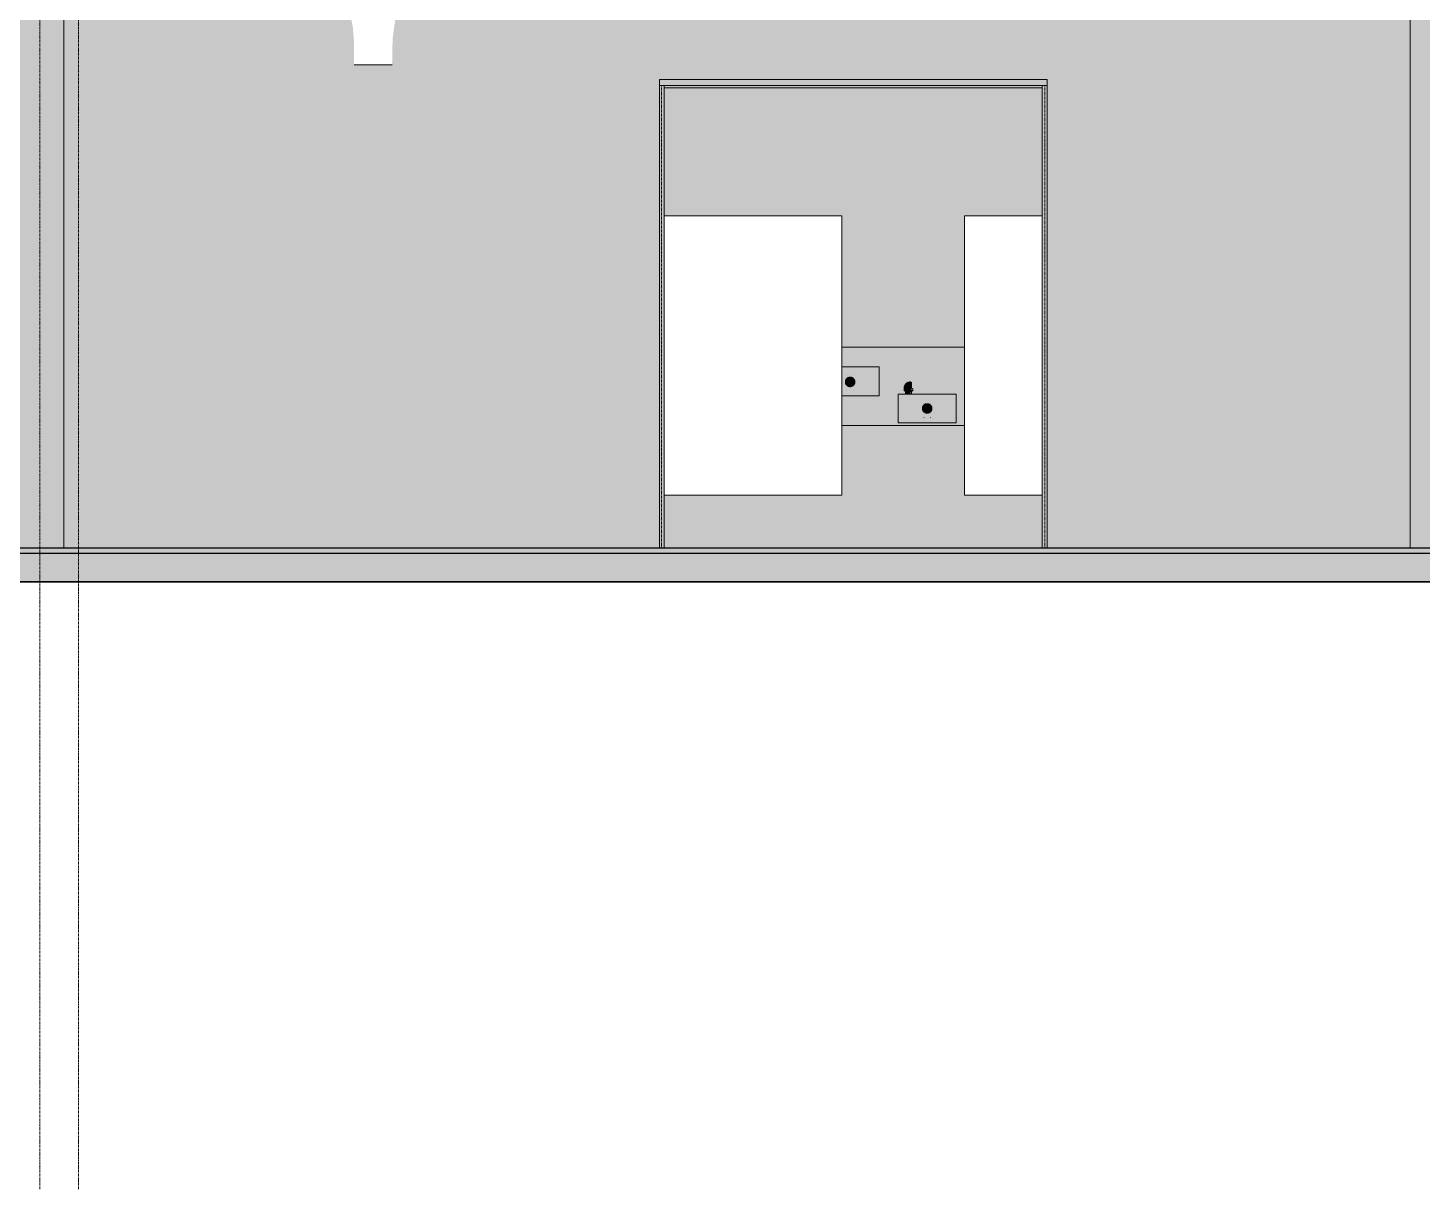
# Model space of a CAD drawing. Header units: inches. Extents: x -55396 to -733, y -290 to 853.
# Drawn here: x -13586.5 to -13297, y -132 to 109 of the extents above; entities that cross this region are included whole.
import ezdxf

# ---------------------------------------------------------------- set-up
doc = ezdxf.new("R2010")
doc.units = ezdxf.units.IN
doc.header["$MEASUREMENT"] = 0
doc.linetypes.add('Grid Line 1_2_', pattern=[0.875, 0.5, -0.125, 0.125, -0.125])
doc.linetypes.add('Hidden 1_8_', pattern=[0.1875, 0.125, -0.0625])
for name, color, linetype, lineweight in [('A-FLOR', 192, 'Continuous', 9), ('A-WALL-PATT', 111, 'Continuous', 25), ('C-BLDG-PADS', 91, 'Continuous', 9), ('C-TOPO', 7, 'Continuous', 9), ('I-WALL', 2, 'Continuous', 9), ('L-SITE-WALL', 31, 'Continuous', 9), ('P-SANR-FIXT', 6, 'Continuous', 9), ('Q-SPCQ', 91, 'Continuous', 9), ('S-BEAM', 12, 'Continuous', 9), ('S-COLS', 52, 'Continuous', 9), ('S-GRID', 1, 'Continuous', 9)]:
    doc.layers.add(name, color=color, linetype=linetype, lineweight=lineweight)

# ---------------------------------------------------------------- blocks, each defined once
blk = doc.blocks.new('Partition-Floor_Braced-Bradley_Corp-St_Stl-ADA-N_Stalls - ADA _optional_ _ n Standard Stalls-89615-Section 6')
at = {"layer": 'Q-SPCQ', "color": 250}
for p, q in [((-25561.77, 70), (-25524.89, 70)), ((-25524.89, 70), (-25524.89, 12)), ((-25524.89, 12), (-25561.77, 12))]:
    blk.add_line(p, q, dxfattribs=at)
blk = doc.blocks.new('Partition-Floor_Braced-Bradley_Corp-St_Stl-ADA-N_Stalls - ADA _optional_ _ n Standard Stalls-89548-Section 6')
at = {"layer": 'Q-SPCQ', "color": 250}
for p, q in [((-25499.39, 70), (-25499.39, 12)), ((-25483.27, 70), (-25499.39, 70)), ((-25499.39, 12), (-25483.27, 12))]:
    blk.add_line(p, q, dxfattribs=at)
blk = doc.blocks.new('Drinking_Fountain-Haws_Corporation-Wall_Mounted_1119 - 1119-11069-Section 6')
at = {"layer": 'P-SANR-FIXT'}
h = blk.add_hatch(color=9, dxfattribs=at)
h.paths.add_polyline_path([(-25524.89, 26.44), (-25499.39, 26.44), (-25499.39, 42.69), (-25524.89, 42.69), (-25524.88, 38.63), (-25517.16, 38.63), (-25517.25, 32.63), (-25524.89, 32.63), (-25524.89, 27.6)], flags=0)
h.paths.add_polyline_path([(-25510.81, 33.5), (-25510.88, 33.56), (-25510.88, 33.5)], flags=0)
h.paths.add_polyline_path([(-25510.59, 33.5), (-25510.61, 33.69), (-25510.7, 33.5), (-25510.6, 33.5)], flags=0)
h.paths.add_polyline_path([(-25511.25, 27), (-25513.16, 27), (-25513.08, 33), (-25511.48, 33.02), (-25511.55, 33.57), (-25511.83, 33.75), (-25511.91, 33.75), (-25511.83, 34.74), (-25511.52, 35.17), (-25511.25, 35.35), (-25510.76, 35.49), (-25510.5, 35.45), (-25510.43, 35.37), (-25510.44, 33.64), (-25510.59, 33.5), (-25510.5, 33), (-25501.16, 33), (-25501.25, 27), (-25510.56, 27)], flags=0)
h.paths.add_polyline_path([(-25511.48, 33.5), (-25511.35, 33.58), (-25511.52, 33.75), (-25511.49, 33.58)], flags=0)
h.paths.add_polyline_path([(-25511.14, 33.5), (-25510.92, 33.5), (-25511.04, 33.73), (-25511.11, 33.59)], flags=0)
h.paths.add_polyline_path([(-25511.25, 33.5), (-25511.14, 33.5), (-25511.3, 33.75)], flags=0)
h = blk.add_hatch(color=9, dxfattribs=at)
h.paths.add_polyline_path([(-25522.25, 32.63), (-25519.77, 32.63), (-25519.77, 38.63), (-25524.89, 38.63), (-25524.89, 32.63), (-25522.45, 32.63)], flags=0)
h.paths.add_polyline_path([(-25522.43, 34.98), (-25522.54, 35.25), (-25522.45, 35.4), (-25522.25, 35.51), (-25522.25, 35.21), (-25522.41, 34.99)], flags=0)
h.paths.add_polyline_path([(-25523.16, 34.55), (-25523.03, 34.83), (-25522.54, 34.98), (-25522.45, 34.95), (-25522.66, 34.72), (-25522.9, 34.64)], flags=0)
h.paths.add_polyline_path([(-25523.16, 34.55), (-25523.71, 34.79), (-25523.67, 34.99), (-25523.27, 34.79), (-25523.16, 34.56)], flags=0)
h.paths.add_polyline_path([(-25523.16, 34.79), (-25523.67, 35), (-25523.84, 35.6), (-25523.64, 36.03), (-25523.07, 36.19), (-25522.66, 36.02), (-25522.48, 35.42), (-25522.68, 34.99), (-25523.07, 34.83)], flags=0)
h.paths.add_polyline_path([(-25523.9, 34.98), (-25524.07, 35.21), (-25524.07, 35.51), (-25523.78, 35.25), (-25523.88, 35)], flags=0)
h.paths.add_polyline_path([(-25524.07, 35.51), (-25524.07, 35.8), (-25523.88, 36), (-25523.78, 35.77), (-25523.88, 35.62)], flags=0)
h.paths.add_polyline_path([(-25522.25, 35.51), (-25522.54, 35.77), (-25522.43, 36.04), (-25522.25, 35.8), (-25522.25, 35.64)], flags=0)
h.paths.add_polyline_path([(-25523.68, 36.03), (-25523.88, 36.07), (-25523.67, 36.3), (-25523.16, 36.46), (-25523.29, 36.19), (-25523.67, 36.03)], flags=0)
h.paths.add_polyline_path([(-25522.64, 36.03), (-25523.05, 36.22), (-25523.16, 36.46), (-25522.61, 36.22), (-25522.64, 36.08)], flags=0)
for color, points in [(9, [(-25519.77, 32.63), (-25517.16, 32.63), (-25517.25, 38.63), (-25519.77, 38.63), (-25519.77, 37.37)]), (10, [(-25523.16, 34.79), (-25523.16, 36.22), (-25523.67, 36.02), (-25523.88, 35.51), (-25523.67, 35)]), (10, [(-25523.16, 34.79), (-25522.66, 35), (-25522.45, 35.51), (-25522.66, 36.02), (-25523.16, 36.22), (-25523.16, 35.51)]), (9, [(-25511.25, 27), (-25510.56, 27), (-25510.56, 33), (-25513.16, 33), (-25513.08, 27), (-25511.89, 27)]), (9, [(-25503.07, 27), (-25501.16, 27), (-25501.25, 33), (-25503.77, 33), (-25503.77, 27)]), (10, [(-25507.16, 29.28), (-25507.16, 30.72), (-25507.67, 30.51), (-25507.88, 30), (-25507.67, 29.49)]), (10, [(-25507.16, 29.28), (-25506.66, 29.49), (-25506.47, 30.04), (-25506.66, 30.51), (-25507.16, 30.72), (-25507.16, 30)])]:
    blk.add_hatch(color=color, dxfattribs=at).paths.add_polyline_path(points, flags=0)
h = blk.add_hatch(color=10, dxfattribs=at)
h.paths.add_polyline_path([(-25523.16, 34.55), (-25523.37, 34.87), (-25523.68, 34.99), (-25523.67, 34.72), (-25523.37, 34.62)], flags=0)
h.paths.add_polyline_path([(-25523.9, 34.98), (-25523.78, 35.25), (-25523.88, 35.4), (-25524.07, 35.51), (-25524.07, 35.21)], flags=0)
h.paths.add_polyline_path([(-25523.9, 36.04), (-25523.55, 36.08), (-25523.25, 36.26), (-25523.16, 36.46), (-25523.72, 36.28)], flags=0)
h.paths.add_polyline_path([(-25524.07, 35.51), (-25523.78, 35.77), (-25523.9, 36.04), (-25524.07, 35.8)], flags=0)
h = blk.add_hatch(color=10, dxfattribs=at)
h.paths.add_polyline_path([(-25523.16, 34.55), (-25522.6, 34.74), (-25522.43, 34.98), (-25522.77, 34.94), (-25523.05, 34.79)], flags=0)
h.paths.add_polyline_path([(-25522.43, 34.98), (-25522.25, 35.21), (-25522.25, 35.51), (-25522.54, 35.25), (-25522.43, 34.99)], flags=0)
h.paths.add_polyline_path([(-25522.25, 35.51), (-25522.25, 35.8), (-25522.45, 36), (-25522.54, 35.77), (-25522.41, 35.6)], flags=0)
h.paths.add_polyline_path([(-25522.64, 36.03), (-25522.66, 36.3), (-25523.16, 36.46), (-25522.95, 36.15), (-25522.66, 36.03)], flags=0)
h = blk.add_hatch(color=10, dxfattribs=at)
h.paths.add_polyline_path([(-25510.41, 33.75), (-25510.33, 33.75), (-25510.41, 33.91), (-25510.44, 33.75)], flags=0)
h.paths.add_polyline_path([(-25510.44, 33.75), (-25510.43, 35.37), (-25510.6, 35.5), (-25511.03, 35.44), (-25511.31, 35.33), (-25511.63, 35.05), (-25511.89, 34.57), (-25511.83, 33.75), (-25510.54, 33.75)], flags=0)
h = blk.add_hatch(color=10, dxfattribs=at)
h.paths.add_polyline_path([(-25511.48, 33.5), (-25511.52, 33.75), (-25511.74, 33.75), (-25511.49, 33.51)], flags=0)
h.paths.add_polyline_path([(-25511.3, 33.75), (-25511.48, 33.7), (-25511.25, 33.5)], flags=0)
h.paths.add_polyline_path([(-25511.14, 33.5), (-25511.03, 33.75), (-25511.25, 33.67)], flags=0)
h.paths.add_polyline_path([(-25510.54, 33.75), (-25510.59, 33.5), (-25510.33, 33.75)], flags=0)
h.paths.add_polyline_path([(-25510.76, 33.75), (-25510.81, 33.5), (-25510.59, 33.75), (-25510.76, 33.75)], flags=0)
h.paths.add_polyline_path([(-25510.92, 33.5), (-25510.76, 33.75), (-25511, 33.67)], flags=0)
h = blk.add_hatch(color=10, dxfattribs=at)
h.paths.add_polyline_path([(-25511.48, 33.5), (-25511.55, 33.5), (-25511.52, 33)], flags=0)
h.paths.add_polyline_path([(-25511.37, 33), (-25510.59, 33), (-25510.59, 33.5), (-25511.48, 33.5), (-25511.48, 33)], flags=0)
h = blk.add_hatch(color=9, dxfattribs=at)
h.paths.add_polyline_path([(-25507.16, 27), (-25503.77, 27), (-25503.77, 33), (-25510.56, 33), (-25510.56, 27)], flags=0)
h.paths.add_polyline_path([(-25506.43, 29.47), (-25506.54, 29.74), (-25506.45, 29.89), (-25506.26, 30), (-25506.26, 29.7), (-25506.42, 29.48)], flags=0)
h.paths.add_polyline_path([(-25507.16, 29.04), (-25507.03, 29.32), (-25506.54, 29.47), (-25506.45, 29.44), (-25506.74, 29.18), (-25506.91, 29.13)], flags=0)
h.paths.add_polyline_path([(-25507.16, 29.04), (-25507.79, 29.31), (-25507.88, 29.47), (-25507.55, 29.43), (-25507.27, 29.28)], flags=0)
h.paths.add_polyline_path([(-25507.16, 29.28), (-25507.67, 29.49), (-25507.84, 30.09), (-25507.58, 30.54), (-25507.07, 30.68), (-25506.66, 30.51), (-25506.49, 29.91), (-25506.74, 29.46), (-25507.07, 29.32)], flags=0)
h.paths.add_polyline_path([(-25507.9, 29.47), (-25508.07, 29.7), (-25508.07, 30), (-25507.79, 29.74), (-25507.89, 29.48)], flags=0)
h.paths.add_polyline_path([(-25507.9, 30.53), (-25507.79, 30.26), (-25507.88, 30.11), (-25508.07, 30.04), (-25508.07, 30.3), (-25507.91, 30.52)], flags=0)
h.paths.add_polyline_path([(-25507.16, 30.96), (-25507.29, 30.68), (-25507.79, 30.53), (-25507.88, 30.56), (-25507.58, 30.82), (-25507.42, 30.87)], flags=0)
h.paths.add_polyline_path([(-25506.43, 30.53), (-25506.78, 30.57), (-25507.07, 30.75), (-25507.16, 30.96), (-25506.54, 30.69), (-25506.45, 30.56)], flags=0)
h.paths.add_polyline_path([(-25506.26, 30), (-25506.54, 30.26), (-25506.42, 30.52), (-25506.26, 30.3), (-25506.26, 30.04)], flags=0)
h = blk.add_hatch(color=10, dxfattribs=at)
h.paths.add_polyline_path([(-25507.16, 29.04), (-25507.29, 29.32), (-25507.68, 29.48), (-25507.9, 29.47), (-25507.67, 29.21), (-25507.44, 29.14)], flags=0)
h.paths.add_polyline_path([(-25507.9, 30.53), (-25507.55, 30.57), (-25507.27, 30.72), (-25507.16, 30.96), (-25507.72, 30.77)], flags=0)
h.paths.add_polyline_path([(-25508.07, 30), (-25507.79, 30.26), (-25507.9, 30.53), (-25508.07, 30.3), (-25508.07, 30.04)], flags=0)
h.paths.add_polyline_path([(-25507.9, 29.47), (-25507.79, 29.74), (-25507.88, 29.89), (-25508.07, 30), (-25508.07, 29.7)], flags=0)
h = blk.add_hatch(color=10, dxfattribs=at)
h.paths.add_polyline_path([(-25507.16, 29.04), (-25506.6, 29.23), (-25506.43, 29.47), (-25506.78, 29.43), (-25507.07, 29.25)], flags=0)
h.paths.add_polyline_path([(-25506.43, 30.53), (-25506.66, 30.79), (-25507.16, 30.96), (-25507.03, 30.68), (-25506.65, 30.52)], flags=0)
h.paths.add_polyline_path([(-25506.26, 30), (-25506.26, 30.3), (-25506.45, 30.49), (-25506.54, 30.26), (-25506.45, 30.11), (-25506.33, 30.04)], flags=0)
h.paths.add_polyline_path([(-25506.43, 29.47), (-25506.26, 29.7), (-25506.26, 30), (-25506.54, 29.74), (-25506.44, 29.48)], flags=0)
at = {"layer": 'P-SANR-FIXT', "color": 250}
for p, q in [((-25499.39, 42.69), (-25524.89, 42.69)), ((-25524.89, 38.63), (-25519.77, 38.63)), ((-25519.77, 38.63), (-25517.16, 38.63)), ((-25517.16, 32.63), (-25517.16, 38.63)), ((-25510.39, 35.12), (-25510.39, 35.12)), ((-25519.77, 32.63), (-25524.89, 32.63)), ((-25517.16, 32.63), (-25519.77, 32.63)), ((-25513.16, 33), (-25513.16, 27)), ((-25513.16, 33), (-25510.56, 33)), ((-25510.56, 33), (-25503.77, 33)), ((-25503.77, 33), (-25501.16, 33)), ((-25501.16, 27), (-25501.16, 33)), ((-25524.89, 26.44), (-25499.39, 26.44)), ((-25510.56, 27), (-25513.16, 27)), ((-25503.77, 27), (-25510.56, 27)), ((-25501.16, 27), (-25503.77, 27))]:
    blk.add_line(p, q, dxfattribs=at)
at = {"layer": 'P-SANR-FIXT', "color": 55}
for p, q in [((-25510.41, 35.25), (-25510.41, 34.25)), ((-25510.41, 34.25), (-25510.41, 35.25)), ((-25511.91, 34.47), (-25511.91, 33.75)), ((-25511.91, 33.75), (-25511.66, 33.5)), ((-25510.16, 33.75), (-25511.91, 33.75)), ((-25511.66, 33.5), (-25511.66, 33)), ((-25511.66, 33.5), (-25511.59, 33.5)), ((-25510.41, 33.5), (-25511.66, 33.5)), ((-25510.59, 33.5), (-25510.41, 33.5)), ((-25510.41, 33.5), (-25510.16, 33.75)), ((-25510.41, 33), (-25510.41, 33.5)), ((-25510.33, 33.75), (-25510.16, 33.75)), ((-25510.16, 33.75), (-25510.16, 34.05))]:
    blk.add_line(p, q, dxfattribs=at)
at = {"layer": 'P-SANR-FIXT', "color": 55, "flags": 128}
for points in [[(-25523.16, 36.5), (-25523.2, 36.5), (-25523.24, 36.5), (-25523.28, 36.49), (-25523.32, 36.49), (-25523.36, 36.48), (-25523.4, 36.47), (-25523.43, 36.46), (-25523.47, 36.45), (-25523.51, 36.44), (-25523.55, 36.42), (-25523.58, 36.4), (-25523.62, 36.39), (-25523.65, 36.37), (-25523.69, 36.35), (-25523.72, 36.33), (-25523.75, 36.3), (-25523.78, 36.28), (-25523.81, 36.25), (-25523.84, 36.23), (-25523.87, 36.2), (-25523.9, 36.17), (-25523.92, 36.14), (-25523.95, 36.11), (-25523.97, 36.08), (-25523.99, 36.04), (-25524.02, 36.01), (-25524.03, 35.98), (-25524.05, 35.94), (-25524.07, 35.9), (-25524.08, 35.87), (-25524.1, 35.83), (-25524.11, 35.79), (-25524.12, 35.75), (-25524.13, 35.72), (-25524.14, 35.68), (-25524.14, 35.64), (-25524.15, 35.6), (-25524.15, 35.56), (-25524.15, 35.52), (-25524.15, 35.48), (-25524.15, 35.44), (-25524.15, 35.4), (-25524.14, 35.36), (-25524.13, 35.32), (-25524.13, 35.28), (-25524.12, 35.25), (-25524.1, 35.21), (-25524.09, 35.17), (-25524.08, 35.13), (-25524.06, 35.1), (-25524.04, 35.06), (-25524.03, 35.03), (-25524.01, 34.99), (-25523.98, 34.96), (-25523.96, 34.93), (-25523.94, 34.89), (-25523.91, 34.86), (-25523.89, 34.83), (-25523.86, 34.81), (-25523.83, 34.78), (-25523.8, 34.75), (-25523.77, 34.73), (-25523.74, 34.7), (-25523.71, 34.68), (-25523.67, 34.66), (-25523.64, 34.64), (-25523.6, 34.62), (-25523.57, 34.61), (-25523.53, 34.59), (-25523.49, 34.58), (-25523.46, 34.56), (-25523.42, 34.55), (-25523.38, 34.54), (-25523.34, 34.54), (-25523.3, 34.53), (-25523.26, 34.52), (-25523.22, 34.52), (-25523.18, 34.52), (-25523.16, 34.52)], [(-25523.16, 36.27), (-25523.19, 36.27), (-25523.22, 36.27), (-25523.25, 36.27), (-25523.28, 36.26), (-25523.31, 36.26), (-25523.34, 36.25), (-25523.37, 36.24), (-25523.4, 36.23), (-25523.43, 36.22), (-25523.46, 36.21), (-25523.49, 36.2), (-25523.51, 36.19), (-25523.54, 36.17), (-25523.57, 36.16), (-25523.59, 36.14), (-25523.62, 36.12), (-25523.64, 36.1), (-25523.66, 36.08), (-25523.69, 36.06), (-25523.71, 36.04), (-25523.73, 36.02), (-25523.75, 35.99), (-25523.77, 35.97), (-25523.79, 35.95), (-25523.8, 35.92), (-25523.82, 35.89), (-25523.83, 35.87), (-25523.85, 35.84), (-25523.86, 35.81), (-25523.87, 35.79), (-25523.88, 35.76), (-25523.89, 35.73), (-25523.9, 35.7), (-25523.91, 35.67), (-25523.91, 35.64), (-25523.92, 35.61), (-25523.92, 35.58), (-25523.92, 35.55), (-25523.92, 35.52), (-25523.92, 35.49), (-25523.92, 35.46), (-25523.92, 35.43), (-25523.92, 35.4), (-25523.91, 35.37), (-25523.9, 35.34), (-25523.9, 35.31), (-25523.89, 35.28), (-25523.88, 35.25), (-25523.87, 35.22), (-25523.85, 35.19), (-25523.84, 35.16), (-25523.83, 35.14), (-25523.81, 35.11), (-25523.8, 35.09), (-25523.78, 35.06), (-25523.76, 35.04), (-25523.74, 35.01), (-25523.72, 34.99), (-25523.7, 34.97), (-25523.68, 34.95), (-25523.65, 34.93), (-25523.63, 34.91), (-25523.61, 34.89), (-25523.58, 34.87), (-25523.55, 34.86), (-25523.53, 34.84), (-25523.5, 34.83), (-25523.47, 34.81), (-25523.45, 34.8), (-25523.42, 34.79), (-25523.39, 34.78), (-25523.36, 34.77), (-25523.33, 34.77), (-25523.3, 34.76), (-25523.27, 34.75), (-25523.24, 34.75), (-25523.21, 34.75), (-25523.18, 34.75), (-25523.16, 34.75)], [(-25523.16, 34.52), (-25523.12, 34.52), (-25523.08, 34.52), (-25523.04, 34.53), (-25523, 34.53), (-25522.96, 34.54), (-25522.93, 34.55), (-25522.89, 34.56), (-25522.85, 34.57), (-25522.81, 34.58), (-25522.78, 34.6), (-25522.74, 34.61), (-25522.7, 34.63), (-25522.67, 34.65), (-25522.64, 34.67), (-25522.6, 34.69), (-25522.57, 34.71), (-25522.54, 34.74), (-25522.51, 34.76), (-25522.48, 34.79), (-25522.45, 34.82), (-25522.42, 34.85), (-25522.4, 34.88), (-25522.37, 34.91), (-25522.35, 34.94), (-25522.33, 34.97), (-25522.31, 35.01), (-25522.29, 35.04), (-25522.27, 35.08), (-25522.25, 35.11), (-25522.24, 35.15), (-25522.23, 35.19), (-25522.21, 35.23), (-25522.2, 35.26), (-25522.19, 35.3), (-25522.19, 35.34), (-25522.18, 35.38), (-25522.18, 35.42), (-25522.17, 35.46), (-25522.17, 35.5), (-25522.17, 35.54), (-25522.17, 35.58), (-25522.18, 35.62), (-25522.18, 35.66), (-25522.19, 35.7), (-25522.2, 35.73), (-25522.21, 35.77), (-25522.22, 35.81), (-25522.23, 35.85), (-25522.25, 35.88), (-25522.26, 35.92), (-25522.28, 35.96), (-25522.3, 35.99), (-25522.32, 36.03), (-25522.34, 36.06), (-25522.36, 36.09), (-25522.38, 36.12), (-25522.41, 36.15), (-25522.44, 36.18), (-25522.46, 36.21), (-25522.49, 36.24), (-25522.52, 36.27), (-25522.55, 36.29), (-25522.58, 36.31), (-25522.62, 36.34), (-25522.65, 36.36), (-25522.69, 36.38), (-25522.72, 36.4), (-25522.76, 36.41), (-25522.79, 36.43), (-25522.83, 36.44), (-25522.87, 36.45), (-25522.91, 36.47), (-25522.94, 36.47), (-25522.98, 36.48), (-25523.02, 36.49), (-25523.06, 36.49), (-25523.1, 36.5), (-25523.14, 36.5), (-25523.16, 36.5)], [(-25523.16, 34.75), (-25523.13, 34.75), (-25523.1, 34.75), (-25523.07, 34.75), (-25523.04, 34.76), (-25523.01, 34.76), (-25522.98, 34.77), (-25522.95, 34.78), (-25522.92, 34.79), (-25522.89, 34.8), (-25522.86, 34.81), (-25522.84, 34.82), (-25522.81, 34.83), (-25522.78, 34.85), (-25522.76, 34.86), (-25522.73, 34.88), (-25522.71, 34.9), (-25522.68, 34.92), (-25522.66, 34.94), (-25522.64, 34.96), (-25522.61, 34.98), (-25522.59, 35), (-25522.57, 35.02), (-25522.55, 35.05), (-25522.54, 35.07), (-25522.52, 35.1), (-25522.5, 35.12), (-25522.49, 35.15), (-25522.48, 35.18), (-25522.46, 35.2), (-25522.45, 35.23), (-25522.44, 35.26), (-25522.43, 35.29), (-25522.42, 35.32), (-25522.42, 35.35), (-25522.41, 35.38), (-25522.41, 35.41), (-25522.4, 35.44), (-25522.4, 35.47), (-25522.4, 35.5), (-25522.4, 35.53), (-25522.4, 35.56), (-25522.4, 35.59), (-25522.41, 35.62), (-25522.41, 35.65), (-25522.42, 35.68), (-25522.43, 35.71), (-25522.43, 35.74), (-25522.44, 35.77), (-25522.46, 35.8), (-25522.47, 35.83), (-25522.48, 35.85), (-25522.5, 35.88), (-25522.51, 35.91), (-25522.53, 35.93), (-25522.54, 35.96), (-25522.56, 35.98), (-25522.58, 36.01), (-25522.6, 36.03), (-25522.62, 36.05), (-25522.65, 36.07), (-25522.67, 36.09), (-25522.69, 36.11), (-25522.72, 36.13), (-25522.74, 36.15), (-25522.77, 36.16), (-25522.79, 36.18), (-25522.82, 36.19), (-25522.85, 36.2), (-25522.88, 36.22), (-25522.91, 36.23), (-25522.93, 36.24), (-25522.96, 36.25), (-25522.99, 36.25), (-25523.02, 36.26), (-25523.05, 36.26), (-25523.08, 36.27), (-25523.11, 36.27), (-25523.14, 36.27), (-25523.16, 36.27)], [(-25507.16, 30.99), (-25507.2, 30.99), (-25507.24, 30.99), (-25507.28, 30.98), (-25507.32, 30.98), (-25507.36, 30.97), (-25507.4, 30.96), (-25507.44, 30.95), (-25507.47, 30.94), (-25507.51, 30.93), (-25507.55, 30.91), (-25507.59, 30.9), (-25507.62, 30.88), (-25507.66, 30.86), (-25507.69, 30.84), (-25507.72, 30.82), (-25507.75, 30.79), (-25507.79, 30.77), (-25507.82, 30.74), (-25507.85, 30.72), (-25507.87, 30.69), (-25507.9, 30.66), (-25507.93, 30.63), (-25507.95, 30.6), (-25507.97, 30.57), (-25508, 30.53), (-25508.02, 30.5), (-25508.04, 30.47), (-25508.05, 30.43), (-25508.07, 30.4), (-25508.09, 30.36), (-25508.1, 30.32), (-25508.11, 30.28), (-25508.12, 30.25), (-25508.13, 30.21), (-25508.14, 30.17), (-25508.15, 30.13), (-25508.15, 30.09), (-25508.15, 30.05), (-25508.15, 30.01), (-25508.15, 29.97), (-25508.15, 29.93), (-25508.15, 29.89), (-25508.14, 29.85), (-25508.14, 29.81), (-25508.13, 29.78), (-25508.12, 29.74), (-25508.11, 29.7), (-25508.09, 29.66), (-25508.08, 29.62), (-25508.06, 29.59), (-25508.05, 29.55), (-25508.03, 29.52), (-25508.01, 29.48), (-25507.99, 29.45), (-25507.96, 29.42), (-25507.94, 29.39), (-25507.91, 29.36), (-25507.89, 29.33), (-25507.86, 29.3), (-25507.83, 29.27), (-25507.8, 29.24), (-25507.77, 29.22), (-25507.74, 29.2), (-25507.71, 29.17), (-25507.67, 29.15), (-25507.64, 29.13), (-25507.6, 29.11), (-25507.57, 29.1), (-25507.53, 29.08), (-25507.5, 29.07), (-25507.46, 29.05), (-25507.42, 29.04), (-25507.38, 29.03), (-25507.34, 29.03), (-25507.3, 29.02), (-25507.26, 29.02), (-25507.22, 29.01), (-25507.18, 29.01), (-25507.16, 29.01)], [(-25507.16, 30.76), (-25507.19, 30.76), (-25507.22, 30.76), (-25507.25, 30.76), (-25507.29, 30.75), (-25507.32, 30.75), (-25507.34, 30.74), (-25507.37, 30.73), (-25507.4, 30.72), (-25507.43, 30.71), (-25507.46, 30.7), (-25507.49, 30.69), (-25507.52, 30.68), (-25507.54, 30.66), (-25507.57, 30.65), (-25507.59, 30.63), (-25507.62, 30.61), (-25507.64, 30.59), (-25507.67, 30.57), (-25507.69, 30.55), (-25507.71, 30.53), (-25507.73, 30.51), (-25507.75, 30.49), (-25507.77, 30.46), (-25507.79, 30.44), (-25507.81, 30.41), (-25507.82, 30.39), (-25507.84, 30.36), (-25507.85, 30.33), (-25507.86, 30.3), (-25507.87, 30.28), (-25507.88, 30.25), (-25507.89, 30.22), (-25507.9, 30.19), (-25507.91, 30.16), (-25507.91, 30.13), (-25507.92, 30.1), (-25507.92, 30.07), (-25507.93, 30.04), (-25507.93, 30.01), (-25507.93, 29.98), (-25507.92, 29.95), (-25507.92, 29.92), (-25507.92, 29.89), (-25507.91, 29.86), (-25507.91, 29.83), (-25507.9, 29.8), (-25507.89, 29.77), (-25507.88, 29.74), (-25507.87, 29.71), (-25507.86, 29.68), (-25507.84, 29.66), (-25507.83, 29.63), (-25507.81, 29.6), (-25507.8, 29.58), (-25507.78, 29.55), (-25507.76, 29.53), (-25507.74, 29.5), (-25507.72, 29.48), (-25507.7, 29.46), (-25507.68, 29.44), (-25507.66, 29.42), (-25507.63, 29.4), (-25507.61, 29.38), (-25507.58, 29.36), (-25507.56, 29.35), (-25507.53, 29.33), (-25507.5, 29.32), (-25507.48, 29.3), (-25507.45, 29.29), (-25507.42, 29.28), (-25507.39, 29.27), (-25507.36, 29.26), (-25507.33, 29.26), (-25507.3, 29.25), (-25507.27, 29.25), (-25507.24, 29.24), (-25507.21, 29.24), (-25507.18, 29.24), (-25507.16, 29.24)], [(-25507.16, 29.01), (-25507.12, 29.01), (-25507.08, 29.01), (-25507.05, 29.02), (-25507.01, 29.02), (-25506.97, 29.03), (-25506.93, 29.04), (-25506.89, 29.05), (-25506.85, 29.06), (-25506.81, 29.07), (-25506.78, 29.09), (-25506.74, 29.1), (-25506.71, 29.12), (-25506.67, 29.14), (-25506.64, 29.16), (-25506.6, 29.18), (-25506.57, 29.21), (-25506.54, 29.23), (-25506.51, 29.26), (-25506.48, 29.28), (-25506.45, 29.31), (-25506.43, 29.34), (-25506.4, 29.37), (-25506.38, 29.4), (-25506.35, 29.43), (-25506.33, 29.47), (-25506.31, 29.5), (-25506.29, 29.53), (-25506.27, 29.57), (-25506.26, 29.6), (-25506.24, 29.64), (-25506.23, 29.68), (-25506.22, 29.72), (-25506.2, 29.75), (-25506.2, 29.79), (-25506.19, 29.83), (-25506.18, 29.87), (-25506.18, 29.91), (-25506.17, 29.95), (-25506.17, 29.99), (-25506.17, 30.03), (-25506.18, 30.07), (-25506.18, 30.11), (-25506.18, 30.15), (-25506.19, 30.19), (-25506.2, 30.22), (-25506.21, 30.26), (-25506.22, 30.3), (-25506.23, 30.34), (-25506.25, 30.38), (-25506.26, 30.41), (-25506.28, 30.45), (-25506.3, 30.48), (-25506.32, 30.52), (-25506.34, 30.55), (-25506.36, 30.58), (-25506.39, 30.61), (-25506.41, 30.64), (-25506.44, 30.67), (-25506.47, 30.7), (-25506.49, 30.73), (-25506.52, 30.76), (-25506.56, 30.78), (-25506.59, 30.8), (-25506.62, 30.83), (-25506.65, 30.85), (-25506.69, 30.87), (-25506.72, 30.89), (-25506.76, 30.9), (-25506.79, 30.92), (-25506.83, 30.93), (-25506.87, 30.95), (-25506.91, 30.96), (-25506.95, 30.97), (-25506.98, 30.97), (-25507.02, 30.98), (-25507.06, 30.98), (-25507.1, 30.99), (-25507.14, 30.99), (-25507.16, 30.99)], [(-25507.16, 29.24), (-25507.13, 29.24), (-25507.1, 29.24), (-25507.07, 29.24), (-25507.04, 29.25), (-25507.01, 29.25), (-25506.98, 29.26), (-25506.95, 29.27), (-25506.92, 29.28), (-25506.89, 29.29), (-25506.87, 29.3), (-25506.84, 29.31), (-25506.81, 29.32), (-25506.78, 29.34), (-25506.76, 29.35), (-25506.73, 29.37), (-25506.71, 29.39), (-25506.68, 29.41), (-25506.66, 29.43), (-25506.64, 29.45), (-25506.62, 29.47), (-25506.6, 29.49), (-25506.58, 29.51), (-25506.56, 29.54), (-25506.54, 29.56), (-25506.52, 29.59), (-25506.51, 29.61), (-25506.49, 29.64), (-25506.48, 29.67), (-25506.46, 29.7), (-25506.45, 29.72), (-25506.44, 29.75), (-25506.43, 29.78), (-25506.42, 29.81), (-25506.42, 29.84), (-25506.41, 29.87), (-25506.41, 29.9), (-25506.4, 29.93), (-25506.4, 29.96), (-25506.4, 29.99), (-25506.4, 30.02), (-25506.4, 30.05), (-25506.41, 30.08), (-25506.41, 30.11), (-25506.41, 30.14), (-25506.42, 30.17), (-25506.43, 30.2), (-25506.44, 30.23), (-25506.45, 30.26), (-25506.46, 30.29), (-25506.47, 30.32), (-25506.48, 30.34), (-25506.5, 30.37), (-25506.51, 30.4), (-25506.53, 30.42), (-25506.55, 30.45), (-25506.57, 30.47), (-25506.58, 30.5), (-25506.61, 30.52), (-25506.63, 30.54), (-25506.65, 30.56), (-25506.67, 30.58), (-25506.7, 30.6), (-25506.72, 30.62), (-25506.74, 30.64), (-25506.77, 30.65), (-25506.8, 30.67), (-25506.82, 30.68), (-25506.85, 30.7), (-25506.88, 30.71), (-25506.91, 30.72), (-25506.94, 30.73), (-25506.97, 30.74), (-25507, 30.74), (-25507.03, 30.75), (-25507.06, 30.75), (-25507.09, 30.76), (-25507.12, 30.76), (-25507.15, 30.76), (-25507.16, 30.76)]]:
    blk.add_lwpolyline(points, dxfattribs=at)
at = {"layer": 'P-SANR-FIXT', "color": 250, "flags": 128}
for points in [[(-25523.85, 36.75), (-25523.85, 36.75), (-25523.85, 36.75)], [(-25522.47, 36.75), (-25522.47, 36.75), (-25522.47, 36.75)], [(-25523.85, 33.73), (-25523.85, 33.72), (-25523.85, 33.72), (-25523.85, 33.72)], [(-25523.85, 33.72), (-25523.85, 33.72), (-25523.85, 33.72), (-25523.85, 33.73)], [(-25522.47, 33.72), (-25522.47, 33.72), (-25522.47, 33.72), (-25522.47, 33.73)], [(-25522.47, 33.72), (-25522.47, 33.72), (-25522.47, 33.72)], [(-25507.85, 31.12), (-25507.85, 31.12), (-25507.85, 31.12)], [(-25506.47, 31.12), (-25506.47, 31.12), (-25506.47, 31.12)], [(-25507.85, 28.1), (-25507.85, 28.1), (-25507.85, 28.1), (-25507.85, 28.09)], [(-25507.85, 28.09), (-25507.85, 28.09), (-25507.85, 28.1), (-25507.85, 28.1)], [(-25506.47, 28.09), (-25506.47, 28.09), (-25506.47, 28.1), (-25506.47, 28.1)], [(-25506.47, 28.1), (-25506.47, 28.1), (-25506.47, 28.09)]]:
    blk.add_lwpolyline(points, dxfattribs=at)
at = {"layer": 'P-SANR-FIXT', "color": 55}
for points, knots in [([(-25510.66, 35.5), (-25510.73, 35.5), (-25510.84, 35.49), (-25511, 35.46), (-25511.11, 35.43), (-25511.2, 35.39), (-25511.26, 35.35), (-25511.31, 35.33), (-25511.36, 35.3), (-25511.41, 35.27), (-25511.45, 35.23), (-25511.49, 35.2), (-25511.54, 35.16), (-25511.58, 35.11), (-25511.63, 35.06), (-25511.67, 35.02), (-25511.7, 34.97), (-25511.74, 34.92), (-25511.77, 34.87), (-25511.79, 34.82), (-25511.81, 34.77), (-25511.83, 34.74), (-25511.83, 34.73), (-25511.84, 34.7), (-25511.86, 34.66), (-25511.87, 34.62), (-25511.88, 34.59), (-25511.88, 34.58), (-25511.89, 34.56), (-25511.89, 34.55), (-25511.9, 34.51), (-25511.91, 34.49), (-25511.91, 34.47)], [0, 0, 0, 0, 0.111111, 0.166667, 0.222222, 0.277778, 0.305556, 0.333333, 0.361111, 0.388889, 0.416667, 0.444444, 0.479167, 0.513889, 0.548611, 0.583333, 0.618056, 0.652778, 0.6875, 0.722222, 0.756944, 0.774306, 0.782986, 0.791667, 0.826389, 0.861111, 0.878472, 0.887153, 0.895833, 0.913194, 0.930556, 1, 1, 1, 1]), ([(-25510.41, 35.25), (-25510.41, 35.26), (-25510.41, 35.28), (-25510.41, 35.3), (-25510.41, 35.31), (-25510.42, 35.33), (-25510.42, 35.34), (-25510.43, 35.36), (-25510.43, 35.37), (-25510.44, 35.38), (-25510.45, 35.39), (-25510.46, 35.41), (-25510.46, 35.42), (-25510.47, 35.43), (-25510.49, 35.44), (-25510.52, 35.47), (-25510.58, 35.49), (-25510.63, 35.5), (-25510.66, 35.5)], [0, 0, 0, 0, 0.071429, 0.107143, 0.142857, 0.178571, 0.214286, 0.25, 0.285714, 0.321429, 0.357143, 0.392857, 0.428571, 0.464286, 0.5, 0.571429, 0.785714, 1, 1, 1, 1]), ([(-25510.43, 35.37), (-25510.43, 35.37), (-25510.43, 35.36), (-25510.42, 35.34), (-25510.42, 35.32), (-25510.41, 35.31), (-25510.41, 35.29), (-25510.41, 35.27), (-25510.41, 35.26), (-25510.41, 35.25)], [0.7142857, 0.7142857, 0.7142857, 0.7142857, 0.7321429, 0.7857143, 0.8392857, 0.8660714, 0.8928571, 0.9464286, 1, 1, 1, 1]), ([(-25511.91, 34.47), (-25511.91, 34.48), (-25511.91, 34.51), (-25511.9, 34.54), (-25511.89, 34.56), (-25511.89, 34.57), (-25511.89, 34.57)], [0, 0, 0, 0, 0.0555556, 0.0833333, 0.0972222, 0.1111111, 0.1111111, 0.1111111, 0.1111111]), ([(-25510.41, 34.25), (-25510.41, 34.24), (-25510.4, 34.23), (-25510.4, 34.22), (-25510.39, 34.2), (-25510.38, 34.19), (-25510.37, 34.18), (-25510.37, 34.18), (-25510.37, 34.17)], [0, 0, 0, 0, 0.1, 0.15, 0.2, 0.3, 0.35, 0.4, 0.4, 0.4, 0.4]), ([(-25510.37, 34.17), (-25510.37, 34.18), (-25510.37, 34.18), (-25510.38, 34.19), (-25510.39, 34.2), (-25510.39, 34.21), (-25510.4, 34.22), (-25510.41, 34.24), (-25510.41, 34.25)], [0.6, 0.6, 0.6, 0.6, 0.625, 0.7, 0.775, 0.8125, 0.85, 1, 1, 1, 1]), ([(-25510.34, 34.15), (-25510.34, 34.15), (-25510.33, 34.15), (-25510.32, 34.14), (-25510.31, 34.14), (-25510.3, 34.13), (-25510.29, 34.13), (-25510.28, 34.12)], [0.6, 0.6, 0.6, 0.6, 0.625, 0.7, 0.775, 0.85, 1, 1, 1, 1]), ([(-25510.28, 34.12), (-25510.29, 34.13), (-25510.31, 34.13), (-25510.32, 34.14), (-25510.33, 34.15), (-25510.34, 34.15), (-25510.34, 34.15)], [0, 0, 0, 0, 0.2, 0.3, 0.35, 0.4, 0.4, 0.4, 0.4]), ([(-25510.28, 34.12), (-25510.28, 34.12), (-25510.26, 34.12), (-25510.24, 34.12), (-25510.23, 34.11), (-25510.22, 34.11), (-25510.21, 34.11), (-25510.2, 34.1), (-25510.2, 34.1), (-25510.19, 34.09), (-25510.19, 34.08), (-25510.18, 34.08), (-25510.18, 34.08), (-25510.18, 34.08), (-25510.17, 34.07), (-25510.17, 34.07), (-25510.17, 34.06), (-25510.16, 34.06), (-25510.16, 34.05), (-25510.16, 34.05), (-25510.16, 34.05), (-25510.16, 34.05)], [0, 0, 0, 0, 0.1, 0.2, 0.25, 0.3, 0.35, 0.4, 0.45, 0.5, 0.55, 0.575, 0.6, 0.625, 0.65, 0.7, 0.75, 0.8, 0.85, 0.9, 1, 1, 1, 1]), ([(-25510.16, 34.05), (-25510.16, 34.05), (-25510.16, 34.05), (-25510.16, 34.05), (-25510.16, 34.06), (-25510.17, 34.06), (-25510.17, 34.07), (-25510.17, 34.07), (-25510.18, 34.08), (-25510.18, 34.08), (-25510.18, 34.08), (-25510.19, 34.08), (-25510.19, 34.09), (-25510.2, 34.1), (-25510.2, 34.1), (-25510.21, 34.11), (-25510.22, 34.11), (-25510.23, 34.11), (-25510.24, 34.12), (-25510.26, 34.12), (-25510.28, 34.12), (-25510.28, 34.12)], [0, 0, 0, 0, 0.1, 0.15, 0.2, 0.25, 0.3, 0.35, 0.375, 0.4, 0.425, 0.45, 0.5, 0.55, 0.6, 0.65, 0.7, 0.75, 0.8, 0.9, 1, 1, 1, 1])]:
    blk.add_open_spline(points, degree=3, knots=knots, dxfattribs=at)
blk = doc.blocks.new('Locker Rooms and Restrooms_rvt-4-Section 6')
at = {"color": 250, "lineweight": 9}
for name in ['Partition-Floor_Braced-Bradley_Corp-St_Stl-ADA-N_Stalls - ADA _optional_ _ n Standard Stalls-89615-Section 6', 'Partition-Floor_Braced-Bradley_Corp-St_Stl-ADA-N_Stalls - ADA _optional_ _ n Standard Stalls-89548-Section 6', 'Drinking_Fountain-Haws_Corporation-Wall_Mounted_1119 - 1119-11069-Section 6']:
    blk.add_blockref(name, (0, 0), dxfattribs=at)
blk = doc.blocks.new('Basketball_Backstop-Performance_Sports_Systems-3103-Ceiling_Hung - 27_-0_ to 27_-11 7_8_-652462-Section 6')
at = {"layer": 'Q-SPCQ'}
blk.add_line((-25626.17, 101.31), (-25618.22, 101.31), dxfattribs=at)
blk = doc.blocks.new('Girt_C - 10_D-1180340-Section 6')
at = {"layer": 'S-BEAM'}
h = blk.add_hatch(color=256, dxfattribs=at)
h.paths.add_polyline_path([(-25119.77, 97), (-25117.39, 97), (-25117.39, 98.25), (-25160.77, 98.25), (-25160.77, 97), (-25137.05, 97)], flags=0)
h.paths.add_polyline_path([(-24566.82, 97), (-24538.39, 97), (-24538.39, 98.25), (-24630.02, 98.25), (-24630.02, 97), (-24601.38, 97)], flags=0)
h.paths.add_polyline_path([(-25562.77, 97), (-25482.27, 97), (-25482.27, 98.25), (-25562.77, 98.25)], flags=0)
h.paths.add_polyline_path([(-24528.39, 97), (-24248.89, 97), (-24248.89, 98.25), (-24528.39, 98.25)], flags=0)
h.paths.add_polyline_path([(-24845.64, 97), (-24845.64, 98.25), (-24919.52, 98.25), (-24919.52, 97), (-24860.58, 97)], flags=0)
h.paths.add_polyline_path([(-24238.89, 97), (-23959.39, 97), (-23959.39, 98.25), (-24238.89, 98.25)], flags=0)
h.paths.add_polyline_path([(-23380.39, 97), (-23380.39, 98.25), (-23659.89, 98.25), (-23659.89, 97), (-23391.81, 97)], flags=0)
h.paths.add_polyline_path([(-22804.3, 97), (-22802.14, 97), (-22802.14, 98.25), (-23080.89, 98.25), (-23080.89, 97), (-22838.86, 97)], flags=0)
h.paths.add_polyline_path([(-23370.39, 97), (-23090.89, 97), (-23090.89, 98.25), (-23370.39, 98.25)], flags=0)
h.paths.add_polyline_path([(-23669.89, 97), (-23669.89, 98.25), (-23949.39, 98.25), (-23949.39, 97), (-23737.4, 97)], flags=0)
h = blk.add_hatch(color=256, dxfattribs=at)
h.paths.add_polyline_path([(-25561.77, 96.52), (-25483.27, 96.52), (-25483.27, 97), (-25561.77, 97)], flags=0)
h.paths.add_polyline_path([(-24248.89, 96.52), (-24248.89, 97), (-24528.39, 97), (-24528.39, 96.52), (-24290.35, 96.52)], flags=0)
h.paths.add_polyline_path([(-25160.77, 96.52), (-25117.39, 96.52), (-25117.39, 97), (-25160.77, 97)], flags=0)
h.paths.add_polyline_path([(-24538.39, 96.52), (-24538.39, 97), (-24630.02, 97), (-24630.02, 96.52), (-24566.82, 96.52)], flags=0)
h.paths.add_polyline_path([(-24919.52, 96.52), (-24845.64, 96.52), (-24845.64, 97), (-24919.52, 97)], flags=0)
h.paths.add_polyline_path([(-24238.89, 96.52), (-23959.39, 96.52), (-23959.39, 97), (-24238.89, 97)], flags=0)
h.paths.add_polyline_path([(-23253.57, 96.52), (-23090.89, 96.52), (-23090.89, 97), (-23370.39, 97), (-23370.39, 96.52), (-23322.69, 96.52)], flags=0)
h.paths.add_polyline_path([(-23380.39, 96.52), (-23380.39, 97), (-23659.89, 97), (-23659.89, 96.52), (-23391.81, 96.52)], flags=0)
h.paths.add_polyline_path([(-23080.89, 96.52), (-22802.14, 96.52), (-22802.14, 97), (-23080.89, 97)], flags=0)
h.paths.add_polyline_path([(-23669.89, 96.52), (-23669.89, 97), (-23949.39, 97), (-23949.39, 96.52), (-23737.4, 96.52)], flags=0)
for p, q in [((-25562.77, 97), (-25482.27, 97)), ((-25561.77, 96.52), (-25483.27, 96.52))]:
    blk.add_line(p, q, dxfattribs=at)
blk = doc.blocks.new('columns and girder2 - one-1108489-Section 6')
at = {"layer": 'S-BEAM'}
blk.add_hatch(color=256, dxfattribs=at).paths.add_polyline_path([(-25696.39, 1), (-25686.39, 1), (-25686.39, 118.85), (-25696.39, 118.85), (-25696.39, 76.43)], flags=0)
blk.add_line((-25686.39, 118.85), (-25686.39, 1), dxfattribs=at)
blk = doc.blocks.new('columns and girder2 - one-V453-Section 6')
at = {"layer": 'S-BEAM'}
blk.add_hatch(color=256, dxfattribs=at).paths.add_polyline_path([(-25406.89, 1), (-25396.89, 1), (-25396.89, 118.85), (-25406.89, 118.85), (-25406.89, 76.43)], flags=0)
blk.add_line((-25406.89, 118.85), (-25406.89, 1), dxfattribs=at)
blk = doc.blocks.new('C-Channel-Column - C10X25-1159179-Section 6')
at = {"layer": 'S-COLS', "linetype": 'Hidden 1_8_'}
blk.add_line((-25482.74, 97), (-25482.74, 1), dxfattribs=at)
blk = doc.blocks.new('C-Channel-Column - C10X25-1159180-Section 6')
at = {"layer": 'S-COLS', "linetype": 'Hidden 1_8_'}
blk.add_line((-25562.29, 97), (-25562.29, 1), dxfattribs=at)

msp = doc.modelspace()

# ---------------------------------------------------------------- hatches: boundary and pattern name
at = {"layer": 'A-FLOR'}
msp.add_hatch(color=256, dxfattribs=at).paths.add_polyline_path([(-13357.97, 0), (-12496, 0), (-12496, 1), (-13903.25, 1), (-13903.25, 0), (-13392.53, 0)], flags=0)
at = {"layer": 'A-WALL-PATT', "lineweight": 9}
h = msp.add_hatch(dxfattribs=at)
h.set_pattern_fill('FP_29', color=256, style=0, pattern_type=2)
h.set_pattern_definition([(90, (-37026.9, -1108), (-193, -193), [48, -145]), (180, (-37026.9, -1108), (-2e-14, -193), [96.25, -96.75]), (270, (-37123.16, -1060), (-193, -193), [48, -145]), (180, (-37026.9, -1060), (-2e-14, -193), [96.25, -96.75]), (270, (-37123.4, -1060), (-193, -193), [48, -145]), (180, (-37123.4, -1060), (-2e-14, -193), [96.25, -96.75]), (90, (-37219.66, -1108), (-193, -193), [48, -145]), (180, (-37123.4, -1108), (-2e-14, -193), [96.25, -96.75]), (90, (-37074.9, -1059.75), (-193, -193), [48, -145]), (180, (-37026.66, -1059.75), (-2e-14, -193), [48.25, -144.75]), (180, (-37026.66, -1011.75), (-2e-14, -193), [48.25, -144.75]), (90, (-37171.4, -1059.75), (-193, -193), [48, -145]), (180, (-37075.16, -1059.75), (-2e-14, -193), [96.25, -96.75]), (270, (-37075.16, -1011.75), (-193, -193), [48, -145]), (180, (-37075.16, -1011.75), (-2e-14, -193), [96.25, -96.75]), (180, (-37171.66, -1059.75), (-2e-14, -193), [48, -145]), (270, (-37171.66, -1011.75), (-193, -193), [48, -145]), (180, (-37171.66, -1011.75), (-2e-14, -193), [48, -145]), (90, (-37026.9, -1011.5), (-193, -193), [48, -145]), (180, (-37026.9, -1011.5), (-2e-14, -193), [96.25, -96.75]), (270, (-37123.16, -963.5), (-193, -193), [48, -145]), (180, (-37026.9, -963.5), (-2e-14, -193), [96.25, -96.75]), (270, (-37123.4, -963.5), (-193, -193), [48, -145]), (180, (-37123.4, -963.5), (-2e-14, -193), [96.25, -96.75]), (270, (-37219.66, -963.5), (-193, -193), [48, -145]), (180, (-37123.4, -1011.5), (-2e-14, -193), [96.25, -96.75]), (90, (-37074.9, -963.25), (-193, -193), [48, -145]), (180, (-37026.66, -963.25), (-2e-14, -193), [48.25, -144.75]), (180, (-37026.66, -915.25), (-2e-14, -193), [48.25, -144.75]), (90, (-37171.4, -963.25), (-193, -193), [48, -145]), (180, (-37075.16, -963.25), (-2e-14, -193), [96.25, -96.75]), (270, (-37075.16, -915.25), (-193, -193), [48, -145]), (180, (-37075.16, -915.25), (-2e-14, -193), [96.25, -96.75]), (180, (-37171.66, -963.25), (-2e-14, -193), [48, -145]), (270, (-37171.66, -915.25), (-193, -193), [48, -145]), (180, (-37171.66, -915.25), (-2e-14, -193), [48, -145])])
h.paths.add_polyline_path([(-12597.67, 1), (-12522.62, 1), (-12522.62, 98.25), (-12431, 98.25), (-12431, 176), (-12710.5, 176), (-12710.5, 1)], flags=0)
h.paths.add_polyline_path([(-12720.5, 1), (-12720.5, 176), (-12838.24, 176), (-12841.96, 164.31), (-12837.28, 164.31), (-12837.21, 160.19), (-12837.09, 160.19), (-12837.09, 157.56), (-12815.21, 157.56), (-12815.21, 156), (-12813.21, 156), (-12813.21, 114), (-12843.74, 113.93), (-12844.23, 113.11), (-12844.38, 112.5), (-12845.05, 108.24), (-12845.27, 104.39), (-12845.29, 101.31), (-12853.21, 101.31), (-12853.18, 105.72), (-12853.51, 109.44), (-12854.27, 113.3), (-12854.79, 114), (-12885.21, 114.02), (-12885.21, 156), (-12883.21, 156), (-12883.21, 157.56), (-12861.34, 157.56), (-12861.27, 160.19), (-12861.15, 160.19), (-12861.09, 164.31), (-12856.47, 164.31), (-12860.19, 176), (-13000, 176), (-13000, 1), (-12812.12, 1), (-12812.12, 98.25), (-12738.25, 98.25), (-12738.25, 1)], flags=0)
h.paths.add_polyline_path([(-13150.61, 1), (-13053.37, 1), (-13053.37, 98.25), (-13010, 98.25), (-13010, 176), (-13289.5, 176), (-13289.5, 1), (-13288.85, 1)], flags=0)
h.paths.add_polyline_path([(-13632.25, 1), (-13589, 1), (-13589, 176), (-13724.96, 176), (-13724.96, 146.5), (-13632.25, 146.5), (-13632.25, 76.43)], flags=0)
h.paths.add_polyline_path([(-13579, 1), (-13455.37, 1), (-13455.37, 98.25), (-13374.87, 98.25), (-13374.87, 1), (-13299.5, 1), (-13299.5, 176), (-13503.8, 176), (-13507.53, 164.31), (-13502.84, 164.31), (-13502.78, 160.19), (-13502.66, 160.19), (-13502.66, 157.56), (-13480.78, 157.56), (-13480.78, 156), (-13478.78, 156), (-13478.78, 114), (-13509.31, 113.93), (-13509.82, 113.35), (-13509.87, 113.28), (-13510.71, 107.11), (-13510.84, 104.39), (-13510.86, 101.31), (-13518.78, 101.31), (-13518.75, 105.72), (-13519.01, 109.05), (-13519.85, 113.43), (-13520.02, 113.58), (-13520.34, 114), (-13550.78, 114), (-13550.78, 156), (-13548.78, 156), (-13548.78, 157.56), (-13526.91, 157.56), (-13526.83, 160.19), (-13526.72, 160.19), (-13526.66, 164.31), (-13522.03, 164.31), (-13525.76, 176), (-13579, 176), (-13579, 29.58)], flags=0)
h.paths.add_polyline_path([(-11552.5, 98.25), (-11273, 98.25), (-11273, 176), (-11552.5, 176), (-11552.5, 115.49)], flags=0)
h.paths.add_polyline_path([(-12321.19, 98.25), (-12141.5, 98.25), (-12141.5, 176), (-12421, 176), (-12421, 98.25), (-12390.31, 98.25)], flags=0)
h.paths.add_polyline_path([(-11263, 98.25), (-10983.5, 98.25), (-10983.5, 176), (-11263, 176), (-11263, 115.49)], flags=0)
h.paths.add_polyline_path([(-11562.5, 98.25), (-11562.5, 176), (-11842, 176), (-11842, 98.25), (-11630.01, 98.25)], flags=0)
h.paths.add_polyline_path([(-10748.75, 98.25), (-10694.75, 98.25), (-10694.75, 176), (-10706.5, 176), (-10706.55, 144.78), (-10706.74, 142.8), (-10707.65, 139.9), (-10708.59, 138.01), (-10710.15, 135.95), (-10712.15, 134.16), (-10714.63, 132.7), (-10716.67, 131.91), (-10719.21, 131.44), (-10721.79, 131.44), (-10724.49, 131.98), (-10727.09, 133.06), (-10727.81, 133.47), (-10729.52, 134.67), (-10731.47, 136.73), (-10732.81, 138.78), (-10733.76, 141.02), (-10734.3, 143.08), (-10734.5, 146.3), (-10734.5, 176), (-10973.5, 176), (-10973.5, 98.25), (-10766.03, 98.25)], flags=0)
h.paths.add_polyline_path([(-12131.5, 98.25), (-11852, 98.25), (-11852, 176), (-12131.5, 176), (-12131.5, 114.74)], flags=0)
h.paths.add_polyline_path([(-10754.92, 112.79), (-10757.39, 113.01), (-10759.89, 113.72), (-10761.92, 114.67), (-10764.22, 116.38), (-10765.86, 118.1), (-10767.18, 120.1), (-10768.15, 122.31), (-10768.74, 124.8), (-10768.92, 127.09), (-10768.71, 129.52), (-10768.07, 131.88), (-10767.04, 134.09), (-10765.64, 136.08), (-10763.92, 137.81), (-10761.92, 139.21), (-10759.71, 140.24), (-10757.35, 140.87), (-10754.92, 141.08), (-10752.49, 140.87), (-10750.13, 140.24), (-10747.92, 139.21), (-10745.92, 137.81), (-10744.19, 136.08), (-10742.79, 134.09), (-10741.76, 131.88), (-10741.13, 129.52), (-10740.92, 126.8), (-10741.13, 124.37), (-10741.76, 122.01), (-10742.79, 119.8), (-10744.46, 117.53), (-10745.92, 116.07), (-10747.92, 114.67), (-10750.13, 113.64), (-10752.49, 113), (-10754.22, 112.85)], flags=0)
h.paths.add_polyline_path([(-10684, 146.25), (-10684, 146.25), (-10684, 149.67)], flags=0)
h.paths.add_polyline_path([(-13752.96, 146.5), (-13752.96, 176), (-13837.15, 176), (-13837.15, 146.5), (-13753.89, 146.5)], flags=0)
h.paths.add_polyline_path([(-13865.15, 146.5), (-13865.15, 176), (-13868.5, 176), (-13868.5, 146.5), (-13866.08, 146.5)], flags=0)
h.paths.add_polyline_path([(-13878.5, 146.5), (-13878.5, 176), (-14153.25, 176), (-14153.25, 146.5), (-13885, 146.5)], flags=0)
h.paths.add_polyline_path([(-12855.84, 157.94), (-12857.06, 157.56), (-12856.72, 157.62), (-12856.72, 157.71), (-12856.65, 157.72)], flags=0)
h.paths.add_polyline_path([(-12854.31, 157.56), (-12855.15, 160.19), (-12859.09, 160.19), (-12859.09, 157.94), (-12855.84, 157.94), (-12855.84, 157.56)], flags=0)
h.paths.add_polyline_path([(-12841.36, 157.56), (-12841.5, 157.68), (-12841.67, 157.66), (-12841.67, 157.56), (-12841.37, 157.56)], flags=0)
h.paths.add_polyline_path([(-13522.38, 157.56), (-13522.28, 157.62), (-13522.28, 157.71), (-13522.49, 157.56)], flags=0)
h.paths.add_polyline_path([(-13506.93, 157.56), (-13507.07, 157.68), (-13507.23, 157.66), (-13507.23, 157.56), (-13506.94, 157.56)], flags=0)
h.paths.add_polyline_path([(-12844.12, 157.56), (-12842.59, 157.62), (-12842.59, 157.94), (-12839.34, 157.94), (-12839.34, 160.19), (-12843.28, 160.19), (-12844.11, 157.58)], flags=0)
h.paths.add_polyline_path([(-13521.41, 157.56), (-13519.9, 157.62), (-13520.72, 160.19), (-13524.66, 160.19), (-13524.66, 157.94), (-13521.41, 157.94), (-13521.41, 157.58)], flags=0)
h.paths.add_polyline_path([(-13508.16, 157.56), (-13508.16, 157.94), (-13504.91, 157.94), (-13504.91, 160.19), (-13508.85, 160.19), (-13509.68, 157.56)], flags=0)
h.paths.add_polyline_path([(-12853.19, 164.31), (-12852.53, 164.31), (-12852.53, 176), (-12856.92, 176), (-12853.19, 164.31)], flags=0)
h.paths.add_polyline_path([(-13518.76, 164.31), (-13518.09, 164.31), (-13518.09, 176), (-13522.49, 176), (-13518.76, 164.31)], flags=0)
h.paths.add_polyline_path([(-13510.8, 164.31), (-13507.07, 176), (-13511.47, 176), (-13511.47, 164.31)], flags=0)
h.paths.add_polyline_path([(-12845.23, 164.31), (-12841.51, 176), (-12845.9, 176), (-12845.9, 164.31)], flags=0)
at = {"layer": 'C-BLDG-PADS'}
h = msp.add_hatch(dxfattribs=at)
h.set_pattern_fill('FP_28', color=256, style=0, pattern_type=2)
h.set_pattern_definition([(50, (-38141.46, 98.42), (55.0854, -4.81984), [5.76, -63.36]), (355, (-38141.46, 98.42), (-10.65569, 57.76853), [4.608, -50.688]), (100.451, (-38136.87, 98.02), (44.42947, 52.94866), [4.895, -53.848]), (46.184, (-38141.46, 113.78), (81.96444, -12.71212), [8.64, -95.04]), (96.636, (-38134.63, 112.72), (71.7815, 74.81238), [7.343, -80.772]), (351.184, (-38141.46, 113.78), (71.78195, 74.81243), [6.912, -76.032]), (21, (-38133.78, 109.94), (45.84207, -30.92146), [5.76, -63.36]), (326, (-38133.78, 109.94), (18.68706, 55.69148), [4.608, -50.688]), (71.451, (-38129.96, 107.363), (64.52891, 24.77011), [4.895, -53.848]), (37.5, (-38141.46, 98.42), (0.933895, 25.566816), [2.534, -47.539, 2.534, -48.922, -50.88]), (37.5, (-38141.46, 98.42), (0.933895, 25.566816), [-101.53, 2.534, -48.346]), (7.5, (-38141.46, 98.42), (20.20404, 30.291303), [2.534, -26.803, 2.534, -46.387, -19.392]), (7.5, (-38141.46, 98.42), (20.20404, 30.291303), [-78.259, 2.534, -16.858]), (327.5, (-38158.586, 98.42), (40.997785, -1.732403), [2.534, -16.666, 2.534, -57.37, -79.488]), (327.5, (-38158.586, 98.42), (40.997785, -1.732403), [-79.104, 2.534, -76.954]), (317.5, (-38166.266, 98.42), (44.788883, 7.68784), [2.534, -22.426, 2.534, -37.248, -56.448]), (317.5, (-38166.266, 98.42), (44.788883, 7.68784), [-64.742, 2.534, -53.914])])
h.paths.add_polyline_path([(-14166, -6), (-9958.75, -6), (-9958.75, 0), (-14166, 0), (-14166, -1.7)], flags=0)
at = {"layer": 'I-WALL'}
h = msp.add_hatch(color=256, dxfattribs=at)
h.paths.add_polyline_path([(-13454.37, 1), (-13375.87, 1), (-13375.87, 12), (-13392, 12), (-13392, 26.44), (-13417.5, 26.44), (-13417.5, 12), (-13454.37, 12)], flags=0)
h.paths.add_polyline_path([(-13417.5, 42.69), (-13392, 42.69), (-13392, 70), (-13375.87, 70), (-13375.87, 96.52), (-13454.37, 96.52), (-13454.37, 70), (-13417.5, 70), (-13417.5, 47.13)], flags=0)
at = {"layer": 'S-COLS', "lineweight": 5}
for points in [[(-13454.37, 1), (-13454.37, 97), (-13455.37, 97), (-13455.37, 1)], [(-13375.87, 1), (-13374.87, 1), (-13374.87, 97), (-13375.87, 97), (-13375.87, 37.37)]]:
    msp.add_hatch(color=256, dxfattribs=at).paths.add_polyline_path(points, flags=0)

# ---------------------------------------------------------------- linework, layer by layer
at = {"layer": 'A-FLOR', "lineweight": 25}
for p, q in [((-12496, 1), (-13903.25, 1)), ((-13903.25, 0), (-12496, 0))]:
    msp.add_line(p, q, dxfattribs=at)
at = {"layer": 'C-BLDG-PADS'}
for p, q in [((-9958.75, 0), (-14163.25, 0)), ((-14166, -6), (-9958.75, -6))]:
    msp.add_line(p, q, dxfattribs=at)
at = {"layer": 'C-TOPO', "lineweight": 35}
msp.add_line((-14166, -6.01), (-13273.86, -6.01), dxfattribs=at)
at = {"layer": 'C-TOPO'}
msp.add_line((-13273.86, -6.01), (-14166, -6.01), dxfattribs=at)
at = {"layer": 'L-SITE-WALL'}
for p, q in [((-13455.37, 1), (-13455.37, 98.25)), ((-13455.37, 98.25), (-13374.87, 98.25)), ((-13374.87, 98.25), (-13374.87, 1))]:
    msp.add_line(p, q, dxfattribs=at)
at = {"layer": 'S-COLS'}
for p, q in [((-13454.37, 97), (-13455.37, 97)), ((-13454.37, 1), (-13454.37, 97)), ((-13375.87, 97), (-13375.87, 1)), ((-13374.87, 97), (-13375.87, 97))]:
    msp.add_line(p, q, dxfattribs=at)
at = {"layer": 'S-GRID', "linetype": 'Grid Line 1_2_'}
for p, q in [((-13584, -132), (-13584, 573.76)), ((-13584, -132), (-13584, 573.76)), ((-13576, -132), (-13576, 573.76))]:
    msp.add_line(p, q, dxfattribs=at)

# ---------------------------------------------------------------- block references
at = {"color": 170, "lineweight": 5}
msp.add_blockref('Locker Rooms and Restrooms_rvt-4-Section 6', (12107.39, 0), dxfattribs=at)
at = {"layer": 'Q-SPCQ'}
msp.add_blockref('Basketball_Backstop-Performance_Sports_Systems-3103-Ceiling_Hung - 27_-0_ to 27_-11 7_8_-652462-Section 6', (12107.39, 0), dxfattribs=at)
at = {"layer": 'S-BEAM'}
for name in ['columns and girder2 - one-1108489-Section 6', 'columns and girder2 - one-V453-Section 6', 'Girt_C - 10_D-1180340-Section 6']:
    msp.add_blockref(name, (12107.39, 0), dxfattribs=at)
at = {"layer": 'S-COLS', "linetype": 'Hidden 1_8_'}
for name in ['C-Channel-Column - C10X25-1159180-Section 6', 'C-Channel-Column - C10X25-1159179-Section 6']:
    msp.add_blockref(name, (12107.39, 0), dxfattribs=at)

doc.saveas('drawing.dxf')
